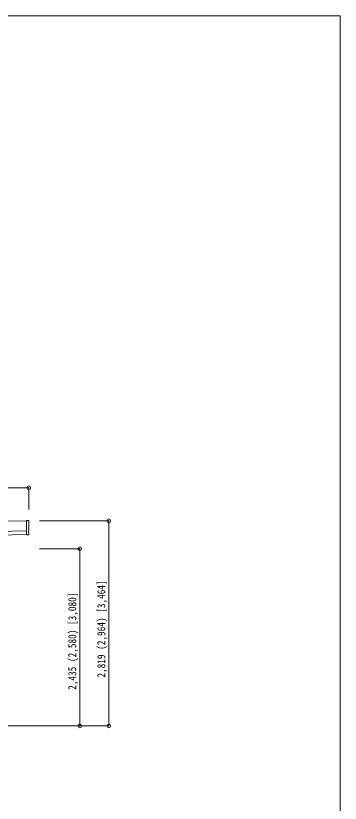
# Model space of a CAD drawing. Units: millimetres, scale not verified. Extents: x -88263 to 14131, y -29850 to 9646.
# Drawn here: x 8967 to 13424, y -1173 to 9646 of the extents above; entities that cross this region are included whole.
import ezdxf
from ezdxf.enums import TextEntityAlignment as Align

# ---------------------------------------------------------------- set-up
doc = ezdxf.new("R2010")
doc.units = ezdxf.units.MM
doc.header["$LTSCALE"] = 50
doc.header["$PDMODE"] = 32
doc.header["$PDSIZE"] = 50
for name, color, linetype, lineweight in [('0-2_建具', 4, 'Continuous', 9), ('0-4_設備', 7, 'Continuous', 9), ('0-6_手摺', 5, 'Continuous', 5), ('F-0_ﾚｲﾔ240', 7, 'Continuous', 9)]:
    doc.layers.add(name, color=color, linetype=linetype, lineweight=lineweight)
doc.styles.add('ＭＳ ゴシック', font='')
doc.styles.get('ＭＳ ゴシック').set_extended_font_data('MS Gothic')

msp = doc.modelspace()

# ---------------------------------------------------------------- linework, layer by layer
at = {"layer": '0-2_建具'}
for p, q in [((9112.95, 2707.83), (7877.58, 2690.19)), ((9112.88, 2712.92), (9115.7, 2515.09)), ((9144.47, 2711.72), (9112.88, 2712.92)), ((7879.58, 2550.2), (9114.95, 2567.85)), ((7880.29, 2500.21), (9115.66, 2517.85)), ((9115.7, 2515.09), (9115.72, 2514.08)), ((9133.93, 2515.25), (9115.72, 2514.08)), ((9134.6, 2514.63), (9133.93, 2515.25)), ((9135.35, 2514.36), (9142.26, 2514.83)), ((9144.39, 2564.88), (9144.99, 2564.89)), ((9145.06, 2517.86), (9144.39, 2564.88))]:
    msp.add_line(p, q, dxfattribs=at)
for centre, major_axis, ratio, start_param, end_param in [((9144.35, 2708.72), (3, 0.04), 0.99863, 6.26838895, 7.80162176), ((13910.73, 2706.38), (-4762.89, -68.04), 0.99863, 6.26838895, 6.29767781), ((9135.28, 2515.36), (0.737, -0.68), 0.9974, 4.71238898, 5.52523108), ((9142.05, 2517.82), (2.21, -2.04), 0.9974, 5.52523108, 7.04113953), ((9144.92, 2569.29), (4.41, 0.06), 0.99863, 4.71238898, 6.29767781)]:
    msp.add_ellipse(centre, major_axis=major_axis, ratio=ratio, start_param=start_param, end_param=end_param, dxfattribs=at)
at = {"layer": '0-4_設備'}
msp.add_line((9444.96, -111.05), (8652.85, -111.05), dxfattribs=at)
at = {"layer": '0-6_手摺', "color": 6, "lineweight": 9}
for p, q in [((2436.35, 3161.18), (9146.35, 3161.18)), ((9146.35, 3161.18), (9146.35, 2861.18)), ((10244.96, 2707.83), (9294.96, 2707.83)), ((10244.96, 2707.83), (10244.96, -111.05)), ((9845.96, 2324.45), (9294.96, 2324.45)), ((9845.96, 2324.45), (9845.96, -111.05)), ((9845.96, -111.05), (9444.96, -111.05)), ((10244.96, -111.05), (9444.96, -111.05))]:
    msp.add_line(p, q, dxfattribs=at)
at = {"layer": '0-6_手摺', "color": 6}
for p in [(9146.35, 3161.18), (10244.96, 2707.83), (9845.96, 2324.45), (9845.96, -111.05), (10244.96, -111.05)]:
    msp.add_point(p, dxfattribs=at)
at = {"layer": 'F-0_ﾚｲﾔ240', "color": 5, "lineweight": 5}
for p, q in [((-13975.76, 9645.57), (13424.24, 9645.57)), ((13424.24, 9645.57), (13424.24, -9754.43))]:
    msp.add_line(p, q, dxfattribs=at)

# ---------------------------------------------------------------- texts
at = {"layer": '0-6_手摺', "color": 7, "style": 'ＭＳ ゴシック', "width": 0.85}
for s, p in [('2,819 (2,964) [3,464]', (10229.96, 553.29)), ('2,435 (2,580) [3,080]', (9830.96, 385.56))]:
    msp.add_text(s, height=110, rotation=90, dxfattribs=at).set_placement(p, align=Align.BOTTOM_LEFT)

doc.saveas('drawing.dxf')
